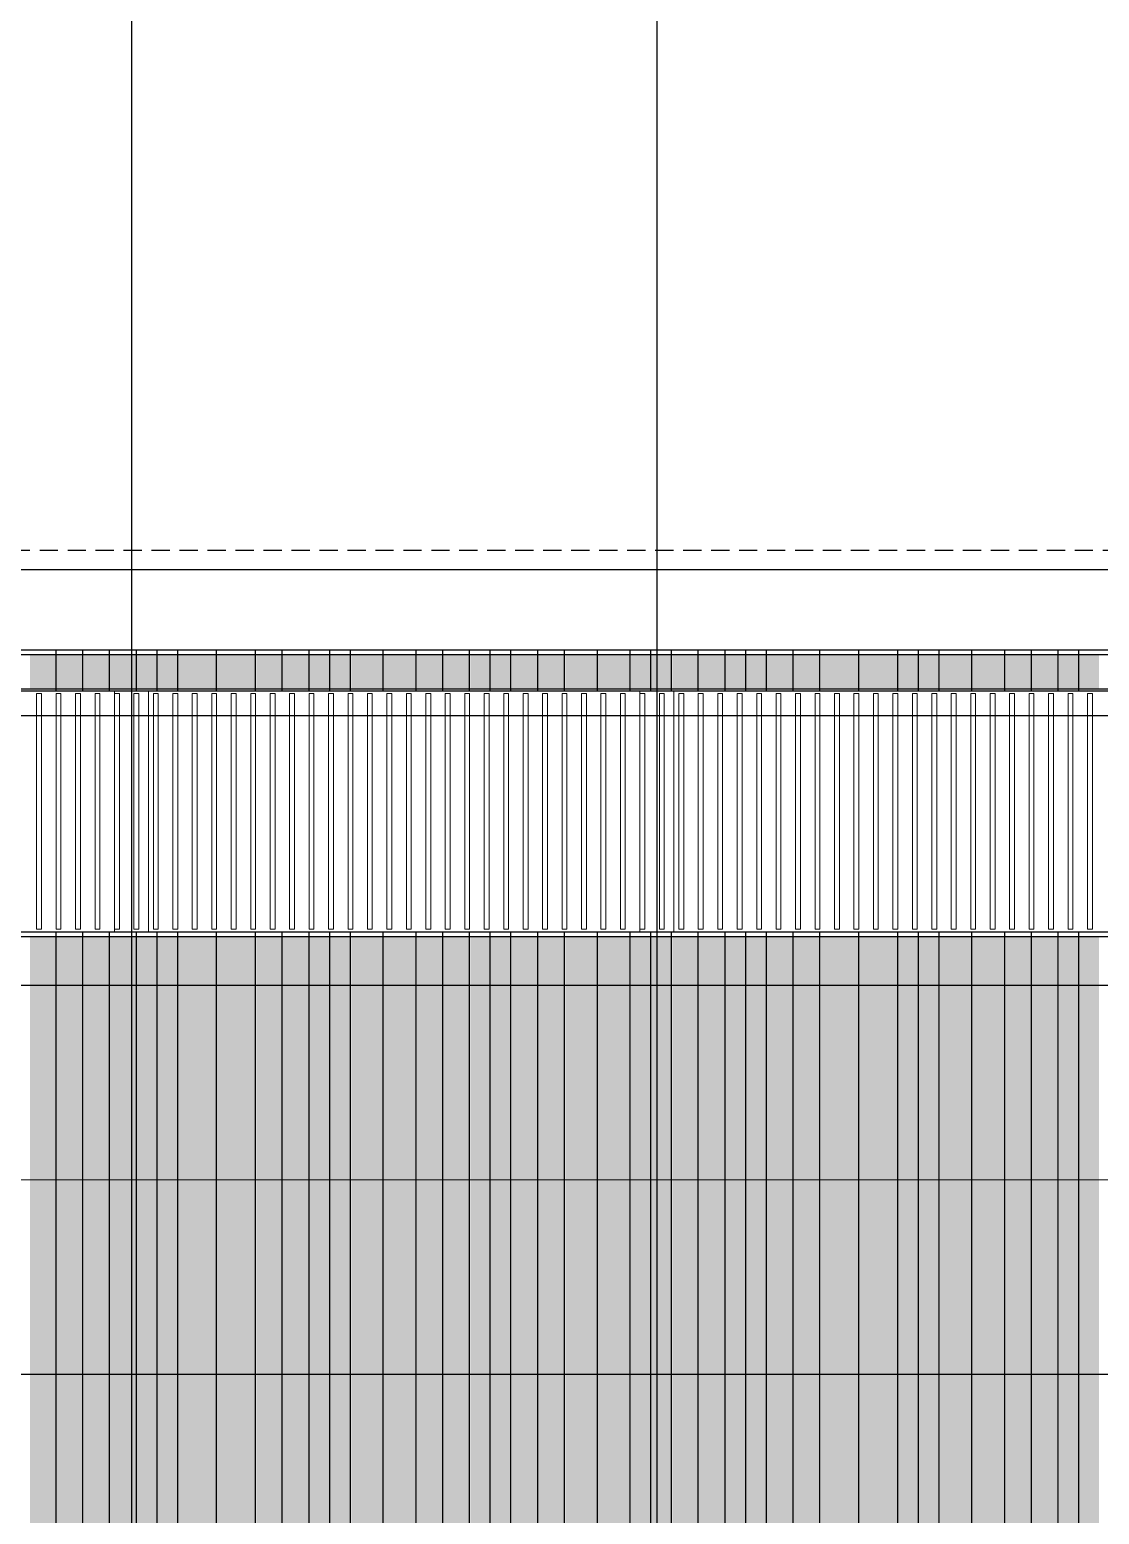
# Model space of a CAD drawing. Extents: x -430745 to 210250, y -41033 to 148500.
# Drawn here: x 90003 to 111988, y 67098 to 97630 of the extents above; entities that cross this region are included whole.
import ezdxf

# ---------------------------------------------------------------- set-up
doc = ezdxf.new("R2010")
doc.units = 0
doc.header["$LTSCALE"] = 250
doc.header["$MEASUREMENT"] = 0
doc.linetypes.add('HID', pattern=[2.3, 1.5, -0.8])
for name, color, linetype in [('A-CEN', 1, 'CONTINUOUS'), ('A-DIM', 7, 'CONTINUOUS'), ('A-ELE-2', 2, 'CONTINUOUS'), ('A-ELE-7', 7, 'CONTINUOUS'), ('A-ELE-8', 8, 'CONTINUOUS'), ('A-HAT', 8, 'CONTINUOUS'), ('WIPEOUT', 8, 'CONTINUOUS')]:
    doc.layers.add(name, color=color, linetype=linetype)
doc.layers.add('A-ELE-9', color=9, linetype='CONTINUOUS', lineweight=5)

# ---------------------------------------------------------------- blocks, each defined once
blk = doc.blocks.new('A-CEN-NORTH1')
at = {"layer": 'A-CEN'}
for p, q in [((14558111.9, -182238.1), (14558111.9, -289571.4)), ((14568911.9, -182238.1), (14568911.9, -289571.4)), ((14490100, -223625.9, 0), (14592511.9, -223625.9, 0)), ((14490100, -226625.9, 0), (14592511.9, -226625.9, 0)), ((14490100, -232175.9, 0), (14592511.9, -232175.9, 0)), ((14490100, -240175.9, 0), (14592511.9, -240175.9, 0))]:
    blk.add_line(p, q, dxfattribs=at)
at = {"layer": 'A-CEN', "linetype": 'HID'}
blk.add_line((14490100, -223225.9, 0), (14592511.9, -223225.9, 0), dxfattribs=at)
blk = doc.blocks.new('A$C5877d68e')
at = {"layer": 'A-ELE-7'}
for p, q in [((51450, 46300, 0), (51450, 47150, 0)), ((52550, 46300, 0), (52550, 47150, 0)), ((53525, 46300, 0), (53525, 47150, 0)), ((54750, 46300, 0), (54750, 47150, 0)), ((56100, 46300, 0), (56100, 47150, 0)), ((57075, 46300, 0), (57075, 47150, 0)), ((58175, 46300, 0), (58175, 47150, 0)), ((59400, 46300, 0), (59400, 47150, 0)), ((60375, 46300, 0), (60375, 47150, 0)), ((61350, 46300, 0), (61350, 47150, 0)), ((62575, 46300, 0), (62575, 47150, 0)), ((63675, 46300, 0), (63675, 47150, 0)), ((64650, 46300, 0), (64650, 47150, 0)), ((65625, 46300, 0), (65625, 47150, 0)), ((66600, 46300, 0), (66600, 47150, 0)), ((67950, 46300, 0), (67950, 47150, 0)), ((69175, 46300, 0), (69175, 47150, 0)), ((70275, 46300, 0), (70275, 47150, 0)), ((71500, 46300, 0), (71500, 47150, 0)), ((72475, 46300, 0), (72475, 47150, 0)), ((51450, 16250, 0), (51450, 41350, 0)), ((52550, 16250, 0), (52550, 41350, 0)), ((53525, 16250, 0), (53525, 41350, 0)), ((54750, 16250, 0), (54750, 41350, 0)), ((56100, 16250, 0), (56100, 41350, 0)), ((57075, 16250, 0), (57075, 41350, 0)), ((58175, 16250, 0), (58175, 41350, 0)), ((59400, 16250, 0), (59400, 41350, 0)), ((60375, 16250, 0), (60375, 41350, 0)), ((61350, 16250, 0), (61350, 41350, 0)), ((62575, 16250, 0), (62575, 41350, 0)), ((63675, 16250, 0), (63675, 41350, 0)), ((64650, 16250, 0), (64650, 41350, 0)), ((65625, 16250, 0), (65625, 41350, 0)), ((66600, 16250, 0), (66600, 41350, 0)), ((67950, 16250, 0), (67950, 41350, 0)), ((69175, 16250, 0), (69175, 41350, 0)), ((70275, 16250, 0), (70275, 41350, 0)), ((71500, 16250, 0), (71500, 41350, 0)), ((72475, 16250, 0), (72475, 41350, 0))]:
    blk.add_line(p, q, dxfattribs=at)
at = {"layer": 'A-ELE-8'}
for p, q in [((52000, 46300, 0), (52000, 47150, 0)), ((53100, 46300, 0), (53100, 47150, 0)), ((53950, 46300, 0), (53950, 47150, 0)), ((55550, 46300, 0), (55550, 47150, 0)), ((56650, 46300, 0), (56650, 47150, 0)), ((57500, 46300, 0), (57500, 47150, 0)), ((58850, 46300, 0), (58850, 47150, 0)), ((59950, 46300, 0), (59950, 47150, 0)), ((60800, 46300, 0), (60800, 47150, 0)), ((61900, 46300, 0), (61900, 47150, 0)), ((63250, 46300, 0), (63250, 47150, 0)), ((64100, 46300, 0), (64100, 47150, 0)), ((65200, 46300, 0), (65200, 47150, 0)), ((66050, 46300, 0), (66050, 47150, 0)), ((67150, 46300, 0), (67150, 47150, 0)), ((68750, 46300, 0), (68750, 47150, 0)), ((69600, 46300, 0), (69600, 47150, 0)), ((70950, 46300, 0), (70950, 47150, 0)), ((72050, 46300, 0), (72050, 47150, 0)), ((52000, 16250, 0), (52000, 41350, 0)), ((53100, 16250, 0), (53100, 41350, 0)), ((53950, 16250, 0), (53950, 41350, 0)), ((55550, 16250, 0), (55550, 41350, 0)), ((56650, 16250, 0), (56650, 41350, 0)), ((57500, 16250, 0), (57500, 41350, 0)), ((58850, 16250, 0), (58850, 41350, 0)), ((59950, 16250, 0), (59950, 41350, 0)), ((60800, 16250, 0), (60800, 41350, 0)), ((61900, 16250, 0), (61900, 41350, 0)), ((63250, 16250, 0), (63250, 41350, 0)), ((64100, 16250, 0), (64100, 41350, 0)), ((65200, 16250, 0), (65200, 41350, 0)), ((66050, 16250, 0), (66050, 41350, 0)), ((67150, 16250, 0), (67150, 41350, 0)), ((68750, 16250, 0), (68750, 41350, 0)), ((69600, 16250, 0), (69600, 41350, 0)), ((70950, 16250, 0), (70950, 41350, 0)), ((72050, 16250, 0), (72050, 41350, 0))]:
    blk.add_line(p, q, dxfattribs=at)

msp = doc.modelspace()

# ---------------------------------------------------------------- hatches: boundary and pattern name
at = {"layer": 'A-HAT'}
h = msp.add_hatch(color=256, dxfattribs=at)
h.dxf.hatch_style = 1
h.set_gradient(color1=(173, 173, 173), color2=(173, 173, 173), tint=1)
h.paths.add_polyline_path([(90010.3, 84068.9), (90545.3, 84068.9), (90545.3, 84778.9), (90010.3, 84778.9)])
h = msp.add_hatch(color=256, dxfattribs=at)
h.dxf.hatch_style = 1
h.set_gradient(color1=(214, 214, 214), color2=(214, 214, 214), rotation=180, tint=1)
h.paths.add_polyline_path([(90545.3, 84068.9), (91080.3, 84068.9), (91080.3, 84778.9), (90545.3, 84778.9)])
h = msp.add_hatch(color=256, dxfattribs=at)
h.dxf.hatch_style = 1
h.set_gradient(color1=(173, 173, 173), color2=(173, 173, 173), tint=1)
h.paths.add_polyline_path([(91110.3, 84068.9), (91645.3, 84068.9), (91645.3, 84778.9), (91110.3, 84778.9)])
h = msp.add_hatch(color=256, dxfattribs=at)
h.dxf.hatch_style = 1
h.set_gradient(color1=(214, 214, 214), color2=(214, 214, 214), rotation=180, tint=1)
h.paths.add_polyline_path([(91645.3, 84068.9), (92180.3, 84068.9), (92180.3, 84778.9), (91645.3, 84778.9)])
h = msp.add_hatch(color=256, dxfattribs=at)
h.dxf.hatch_style = 1
h.set_gradient(color1=(173, 173, 173), color2=(173, 173, 173), tint=1)
h.paths.add_polyline_path([(92210.3, 84068.9), (92620.3, 84068.9), (92620.3, 84778.9), (92210.3, 84778.9)])
h = msp.add_hatch(color=256, dxfattribs=at)
h.dxf.hatch_style = 1
h.set_gradient(color1=(214, 214, 214), color2=(214, 214, 214), rotation=180, tint=1)
h.paths.add_polyline_path([(92620.3, 84068.9), (93030.3, 84068.9), (93030.3, 84778.9), (92620.3, 84778.9)])
h = msp.add_hatch(color=256, dxfattribs=at)
h.dxf.hatch_style = 1
h.set_gradient(color1=(173, 173, 173), color2=(173, 173, 173), tint=1)
h.paths.add_polyline_path([(93060.3, 84068.9), (93845.3, 84068.9), (93845.3, 84778.9), (93060.3, 84778.9)])
h = msp.add_hatch(color=256, dxfattribs=at)
h.dxf.hatch_style = 1
h.set_gradient(color1=(214, 214, 214), color2=(214, 214, 214), rotation=180, tint=1)
h.paths.add_polyline_path([(93845.3, 84068.9), (94630.3, 84068.9), (94630.3, 84778.9), (93845.3, 84778.9)])
h = msp.add_hatch(color=256, dxfattribs=at)
h.dxf.hatch_style = 1
h.set_gradient(color1=(173, 173, 173), color2=(173, 173, 173), tint=1)
h.paths.add_polyline_path([(94660.3, 84068.9), (95195.3, 84068.9), (95195.3, 84778.9), (94660.3, 84778.9)])
h = msp.add_hatch(color=256, dxfattribs=at)
h.dxf.hatch_style = 1
h.set_gradient(color1=(214, 214, 214), color2=(214, 214, 214), rotation=180, tint=1)
h.paths.add_polyline_path([(95195.3, 84068.9), (95730.3, 84068.9), (95730.3, 84778.9), (95195.3, 84778.9)])
h = msp.add_hatch(color=256, dxfattribs=at)
h.dxf.hatch_style = 1
h.set_gradient(color1=(173, 173, 173), color2=(173, 173, 173), tint=1)
h.paths.add_polyline_path([(95760.3, 84068.9), (96170.3, 84068.9), (96170.3, 84778.9), (95760.3, 84778.9)])
h = msp.add_hatch(color=256, dxfattribs=at)
h.dxf.hatch_style = 1
h.set_gradient(color1=(214, 214, 214), color2=(214, 214, 214), rotation=180, tint=1)
h.paths.add_polyline_path([(96170.3, 84068.9), (96580.3, 84068.9), (96580.3, 84778.9), (96170.3, 84778.9)])
h = msp.add_hatch(color=256, dxfattribs=at)
h.dxf.hatch_style = 1
h.set_gradient(color1=(173, 173, 173), color2=(173, 173, 173), tint=1)
h.paths.add_polyline_path([(96610.3, 84068.9), (97270.3, 84068.9), (97270.3, 84778.9), (96610.3, 84778.9)])
h = msp.add_hatch(color=256, dxfattribs=at)
h.dxf.hatch_style = 1
h.set_gradient(color1=(214, 214, 214), color2=(214, 214, 214), rotation=180, tint=1)
h.paths.add_polyline_path([(97270.3, 84068.9), (97930.3, 84068.9), (97930.3, 84778.9), (97270.3, 84778.9)])
h = msp.add_hatch(color=256, dxfattribs=at)
h.dxf.hatch_style = 1
h.set_gradient(color1=(173, 173, 173), color2=(173, 173, 173), tint=1)
h.paths.add_polyline_path([(97960.3, 84068.9), (98495.3, 84068.9), (98495.3, 84778.9), (97960.3, 84778.9)])
h = msp.add_hatch(color=256, dxfattribs=at)
h.dxf.hatch_style = 1
h.set_gradient(color1=(214, 214, 214), color2=(214, 214, 214), rotation=180, tint=1)
h.paths.add_polyline_path([(98495.3, 84068.9), (99030.3, 84068.9), (99030.3, 84778.9), (98495.3, 84778.9)])
h = msp.add_hatch(color=256, dxfattribs=at)
h.dxf.hatch_style = 1
h.set_gradient(color1=(173, 173, 173), color2=(173, 173, 173), tint=1)
h.paths.add_polyline_path([(99060.3, 84068.9), (99470.3, 84068.9), (99470.3, 84778.9), (99060.3, 84778.9)])
h = msp.add_hatch(color=256, dxfattribs=at)
h.dxf.hatch_style = 1
h.set_gradient(color1=(214, 214, 214), color2=(214, 214, 214), rotation=180, tint=1)
h.paths.add_polyline_path([(99470.3, 84068.9), (99880.3, 84068.9), (99880.3, 84778.9), (99470.3, 84778.9)])
h = msp.add_hatch(color=256, dxfattribs=at)
h.dxf.hatch_style = 1
h.set_gradient(color1=(173, 173, 173), color2=(173, 173, 173), tint=1)
h.paths.add_polyline_path([(99910.3, 84068.9), (100445.3, 84068.9), (100445.3, 84778.9), (99910.3, 84778.9)])
h = msp.add_hatch(color=256, dxfattribs=at)
h.dxf.hatch_style = 1
h.set_gradient(color1=(214, 214, 214), color2=(214, 214, 214), rotation=180, tint=1)
h.paths.add_polyline_path([(100445.3, 84068.9), (100980.3, 84068.9), (100980.3, 84778.9), (100445.3, 84778.9)])
h = msp.add_hatch(color=256, dxfattribs=at)
h.dxf.hatch_style = 1
h.set_gradient(color1=(173, 173, 173), color2=(173, 173, 173), tint=1)
h.paths.add_polyline_path([(101010.3, 84068.9), (101670.3, 84068.9), (101670.3, 84778.9), (101010.3, 84778.9)])
h = msp.add_hatch(color=256, dxfattribs=at)
h.dxf.hatch_style = 1
h.set_gradient(color1=(214, 214, 214), color2=(214, 214, 214), rotation=180, tint=1)
h.paths.add_polyline_path([(101670.3, 84068.9), (102330.3, 84068.9), (102330.3, 84778.9), (101670.3, 84778.9)])
h = msp.add_hatch(color=256, dxfattribs=at)
h.dxf.hatch_style = 1
h.set_gradient(color1=(173, 173, 173), color2=(173, 173, 173), tint=1)
h.paths.add_polyline_path([(102360.3, 84068.9), (102770.3, 84068.9), (102770.3, 84778.9), (102360.3, 84778.9)])
h = msp.add_hatch(color=256, dxfattribs=at)
h.dxf.hatch_style = 1
h.set_gradient(color1=(214, 214, 214), color2=(214, 214, 214), rotation=180, tint=1)
h.paths.add_polyline_path([(102770.3, 84068.9), (103180.3, 84068.9), (103180.3, 84778.9), (102770.3, 84778.9)])
h = msp.add_hatch(color=256, dxfattribs=at)
h.dxf.hatch_style = 1
h.set_gradient(color1=(173, 173, 173), color2=(173, 173, 173), tint=1)
h.paths.add_polyline_path([(103210.3, 84068.9), (103745.3, 84068.9), (103745.3, 84778.9), (103210.3, 84778.9)])
h = msp.add_hatch(color=256, dxfattribs=at)
h.dxf.hatch_style = 1
h.set_gradient(color1=(214, 214, 214), color2=(214, 214, 214), rotation=180, tint=1)
h.paths.add_polyline_path([(103745.3, 84068.9), (104280.3, 84068.9), (104280.3, 84778.9), (103745.3, 84778.9)])
h = msp.add_hatch(color=256, dxfattribs=at)
h.dxf.hatch_style = 1
h.set_gradient(color1=(173, 173, 173), color2=(173, 173, 173), tint=1)
h.paths.add_polyline_path([(104310.3, 84068.9), (104720.3, 84068.9), (104720.3, 84778.9), (104310.3, 84778.9)])
h = msp.add_hatch(color=256, dxfattribs=at)
h.dxf.hatch_style = 1
h.set_gradient(color1=(214, 214, 214), color2=(214, 214, 214), rotation=180, tint=1)
h.paths.add_polyline_path([(104720.3, 84068.9), (105130.3, 84068.9), (105130.3, 84778.9), (104720.3, 84778.9)])
h = msp.add_hatch(color=256, dxfattribs=at)
h.dxf.hatch_style = 1
h.set_gradient(color1=(173, 173, 173), color2=(173, 173, 173), tint=1)
h.paths.add_polyline_path([(105160.3, 84068.9), (105695.3, 84068.9), (105695.3, 84778.9), (105160.3, 84778.9)])
h = msp.add_hatch(color=256, dxfattribs=at)
h.dxf.hatch_style = 1
h.set_gradient(color1=(214, 214, 214), color2=(214, 214, 214), rotation=180, tint=1)
h.paths.add_polyline_path([(105695.3, 84068.9), (106230.3, 84068.9), (106230.3, 84778.9), (105695.3, 84778.9)])
h = msp.add_hatch(color=256, dxfattribs=at)
h.dxf.hatch_style = 1
h.set_gradient(color1=(173, 173, 173), color2=(173, 173, 173), tint=1)
h.paths.add_polyline_path([(106260.3, 84068.9), (107045.3, 84068.9), (107045.3, 84778.9), (106260.3, 84778.9)])
h = msp.add_hatch(color=256, dxfattribs=at)
h.dxf.hatch_style = 1
h.set_gradient(color1=(214, 214, 214), color2=(214, 214, 214), rotation=180, tint=1)
h.paths.add_polyline_path([(107045.3, 84068.9), (107830.3, 84068.9), (107830.3, 84778.9), (107045.3, 84778.9)])
h = msp.add_hatch(color=256, dxfattribs=at)
h.dxf.hatch_style = 1
h.set_gradient(color1=(173, 173, 173), color2=(173, 173, 173), tint=1)
h.paths.add_polyline_path([(107860.3, 84068.9), (108270.3, 84068.9), (108270.3, 84778.9), (107860.3, 84778.9)])
h = msp.add_hatch(color=256, dxfattribs=at)
h.dxf.hatch_style = 1
h.set_gradient(color1=(214, 214, 214), color2=(214, 214, 214), rotation=180, tint=1)
h.paths.add_polyline_path([(108270.3, 84068.9), (108680.3, 84068.9), (108680.3, 84778.9), (108270.3, 84778.9)])
h = msp.add_hatch(color=256, dxfattribs=at)
h.dxf.hatch_style = 1
h.set_gradient(color1=(173, 173, 173), color2=(173, 173, 173), tint=1)
h.paths.add_polyline_path([(108710.3, 84068.9), (109370.3, 84068.9), (109370.3, 84778.9), (108710.3, 84778.9)])
h = msp.add_hatch(color=256, dxfattribs=at)
h.dxf.hatch_style = 1
h.set_gradient(color1=(214, 214, 214), color2=(214, 214, 214), rotation=180, tint=1)
h.paths.add_polyline_path([(109370.3, 84068.9), (110030.3, 84068.9), (110030.3, 84778.9), (109370.3, 84778.9)])
h = msp.add_hatch(color=256, dxfattribs=at)
h.dxf.hatch_style = 1
h.set_gradient(color1=(173, 173, 173), color2=(173, 173, 173), tint=1)
h.paths.add_polyline_path([(110060.3, 84068.9), (110595.3, 84068.9), (110595.3, 84778.9), (110060.3, 84778.9)])
h = msp.add_hatch(color=256, dxfattribs=at)
h.dxf.hatch_style = 1
h.set_gradient(color1=(214, 214, 214), color2=(214, 214, 214), rotation=180, tint=1)
h.paths.add_polyline_path([(110595.3, 84068.9), (111130.3, 84068.9), (111130.3, 84778.9), (110595.3, 84778.9)])
h = msp.add_hatch(color=256, dxfattribs=at)
h.dxf.hatch_style = 1
h.set_gradient(color1=(173, 173, 173), color2=(173, 173, 173), tint=1)
h.paths.add_polyline_path([(111160.3, 84068.9), (111570.3, 84068.9), (111570.3, 84778.9), (111160.3, 84778.9)])
h = msp.add_hatch(color=256, dxfattribs=at)
h.dxf.hatch_style = 1
h.set_gradient(color1=(214, 214, 214), color2=(214, 214, 214), rotation=180, tint=1)
h.paths.add_polyline_path([(111570.3, 84068.9), (111980.3, 84068.9), (111980.3, 84778.9), (111570.3, 84778.9)])
h = msp.add_hatch(color=256, dxfattribs=at)
h.dxf.hatch_style = 1
h.set_gradient(color1=(173, 173, 173), color2=(173, 173, 173), tint=1)
h.paths.add_polyline_path([(90010.3, 53978.9), (90545.3, 53978.9), (90545.3, 78978.9), (90010.3, 78978.9)])
h = msp.add_hatch(color=256, dxfattribs=at)
h.dxf.hatch_style = 1
h.set_gradient(color1=(214, 214, 214), color2=(214, 214, 214), rotation=180, tint=1)
h.paths.add_polyline_path([(90545.3, 53978.9), (91080.3, 53978.9), (91080.3, 78978.9), (90545.3, 78978.9)])
h = msp.add_hatch(color=256, dxfattribs=at)
h.dxf.hatch_style = 1
h.set_gradient(color1=(173, 173, 173), color2=(173, 173, 173), tint=1)
h.paths.add_polyline_path([(91110.3, 53978.9), (91645.3, 53978.9), (91645.3, 78978.9), (91110.3, 78978.9)])
h = msp.add_hatch(color=256, dxfattribs=at)
h.dxf.hatch_style = 1
h.set_gradient(color1=(214, 214, 214), color2=(214, 214, 214), rotation=180, tint=1)
h.paths.add_polyline_path([(91645.3, 53978.9), (92180.3, 53978.9), (92180.3, 78978.9), (91645.3, 78978.9)])
h = msp.add_hatch(color=256, dxfattribs=at)
h.dxf.hatch_style = 1
h.set_gradient(color1=(173, 173, 173), color2=(173, 173, 173), tint=1)
h.paths.add_polyline_path([(92210.3, 53978.9), (92620.3, 53978.9), (92620.3, 78978.9), (92210.3, 78978.9)])
h = msp.add_hatch(color=256, dxfattribs=at)
h.dxf.hatch_style = 1
h.set_gradient(color1=(214, 214, 214), color2=(214, 214, 214), rotation=180, tint=1)
h.paths.add_polyline_path([(92620.3, 53978.9), (93030.3, 53978.9), (93030.3, 78978.9), (92620.3, 78978.9)])
h = msp.add_hatch(color=256, dxfattribs=at)
h.dxf.hatch_style = 1
h.set_gradient(color1=(173, 173, 173), color2=(173, 173, 173), tint=1)
h.paths.add_polyline_path([(93060.3, 53978.9), (93845.3, 53978.9), (93845.3, 78978.9), (93060.3, 78978.9)])
h = msp.add_hatch(color=256, dxfattribs=at)
h.dxf.hatch_style = 1
h.set_gradient(color1=(214, 214, 214), color2=(214, 214, 214), rotation=180, tint=1)
h.paths.add_polyline_path([(93845.3, 53978.9), (94630.3, 53978.9), (94630.3, 78978.9), (93845.3, 78978.9)])
h = msp.add_hatch(color=256, dxfattribs=at)
h.dxf.hatch_style = 1
h.set_gradient(color1=(173, 173, 173), color2=(173, 173, 173), tint=1)
h.paths.add_polyline_path([(94660.3, 53978.9), (95195.3, 53978.9), (95195.3, 78978.9), (94660.3, 78978.9)])
h = msp.add_hatch(color=256, dxfattribs=at)
h.dxf.hatch_style = 1
h.set_gradient(color1=(214, 214, 214), color2=(214, 214, 214), rotation=180, tint=1)
h.paths.add_polyline_path([(95195.3, 53978.9), (95730.3, 53978.9), (95730.3, 78978.9), (95195.3, 78978.9)])
h = msp.add_hatch(color=256, dxfattribs=at)
h.dxf.hatch_style = 1
h.set_gradient(color1=(173, 173, 173), color2=(173, 173, 173), tint=1)
h.paths.add_polyline_path([(95760.3, 53978.9), (96170.3, 53978.9), (96170.3, 78978.9), (95760.3, 78978.9)])
h = msp.add_hatch(color=256, dxfattribs=at)
h.dxf.hatch_style = 1
h.set_gradient(color1=(214, 214, 214), color2=(214, 214, 214), rotation=180, tint=1)
h.paths.add_polyline_path([(96170.3, 53978.9), (96580.3, 53978.9), (96580.3, 78978.9), (96170.3, 78978.9)])
h = msp.add_hatch(color=256, dxfattribs=at)
h.dxf.hatch_style = 1
h.set_gradient(color1=(173, 173, 173), color2=(173, 173, 173), tint=1)
h.paths.add_polyline_path([(96610.3, 53978.9), (97270.3, 53978.9), (97270.3, 78978.9), (96610.3, 78978.9)])
h = msp.add_hatch(color=256, dxfattribs=at)
h.dxf.hatch_style = 1
h.set_gradient(color1=(214, 214, 214), color2=(214, 214, 214), rotation=180, tint=1)
h.paths.add_polyline_path([(97270.3, 53978.9), (97930.3, 53978.9), (97930.3, 78978.9), (97270.3, 78978.9)])
h = msp.add_hatch(color=256, dxfattribs=at)
h.dxf.hatch_style = 1
h.set_gradient(color1=(173, 173, 173), color2=(173, 173, 173), tint=1)
h.paths.add_polyline_path([(97960.3, 53978.9), (98495.3, 53978.9), (98495.3, 78978.9), (97960.3, 78978.9)])
h = msp.add_hatch(color=256, dxfattribs=at)
h.dxf.hatch_style = 1
h.set_gradient(color1=(214, 214, 214), color2=(214, 214, 214), rotation=180, tint=1)
h.paths.add_polyline_path([(98495.3, 53978.9), (99030.3, 53978.9), (99030.3, 78978.9), (98495.3, 78978.9)])
h = msp.add_hatch(color=256, dxfattribs=at)
h.dxf.hatch_style = 1
h.set_gradient(color1=(173, 173, 173), color2=(173, 173, 173), tint=1)
h.paths.add_polyline_path([(99060.3, 53978.9), (99470.3, 53978.9), (99470.3, 78978.9), (99060.3, 78978.9)])
h = msp.add_hatch(color=256, dxfattribs=at)
h.dxf.hatch_style = 1
h.set_gradient(color1=(214, 214, 214), color2=(214, 214, 214), rotation=180, tint=1)
h.paths.add_polyline_path([(99470.3, 53978.9), (99880.3, 53978.9), (99880.3, 78978.9), (99470.3, 78978.9)])
h = msp.add_hatch(color=256, dxfattribs=at)
h.dxf.hatch_style = 1
h.set_gradient(color1=(173, 173, 173), color2=(173, 173, 173), tint=1)
h.paths.add_polyline_path([(99910.3, 53978.9), (100445.3, 53978.9), (100445.3, 78978.9), (99910.3, 78978.9)])
h = msp.add_hatch(color=256, dxfattribs=at)
h.dxf.hatch_style = 1
h.set_gradient(color1=(214, 214, 214), color2=(214, 214, 214), rotation=180, tint=1)
h.paths.add_polyline_path([(100445.3, 53978.9), (100980.3, 53978.9), (100980.3, 78978.9), (100445.3, 78978.9)])
h = msp.add_hatch(color=256, dxfattribs=at)
h.dxf.hatch_style = 1
h.set_gradient(color1=(173, 173, 173), color2=(173, 173, 173), tint=1)
h.paths.add_polyline_path([(101010.3, 53978.9), (101670.3, 53978.9), (101670.3, 78978.9), (101010.3, 78978.9)])
h = msp.add_hatch(color=256, dxfattribs=at)
h.dxf.hatch_style = 1
h.set_gradient(color1=(214, 214, 214), color2=(214, 214, 214), rotation=180, tint=1)
h.paths.add_polyline_path([(101670.3, 53978.9), (102330.3, 53978.9), (102330.3, 78978.9), (101670.3, 78978.9)])
h = msp.add_hatch(color=256, dxfattribs=at)
h.dxf.hatch_style = 1
h.set_gradient(color1=(173, 173, 173), color2=(173, 173, 173), tint=1)
h.paths.add_polyline_path([(102360.3, 53978.9), (102770.3, 53978.9), (102770.3, 78978.9), (102360.3, 78978.9)])
h = msp.add_hatch(color=256, dxfattribs=at)
h.dxf.hatch_style = 1
h.set_gradient(color1=(214, 214, 214), color2=(214, 214, 214), rotation=180, tint=1)
h.paths.add_polyline_path([(102770.3, 53978.9), (103180.3, 53978.9), (103180.3, 78978.9), (102770.3, 78978.9)])
h = msp.add_hatch(color=256, dxfattribs=at)
h.dxf.hatch_style = 1
h.set_gradient(color1=(173, 173, 173), color2=(173, 173, 173), tint=1)
h.paths.add_polyline_path([(103210.3, 53978.9), (103745.3, 53978.9), (103745.3, 78978.9), (103210.3, 78978.9)])
h = msp.add_hatch(color=256, dxfattribs=at)
h.dxf.hatch_style = 1
h.set_gradient(color1=(214, 214, 214), color2=(214, 214, 214), rotation=180, tint=1)
h.paths.add_polyline_path([(103745.3, 53978.9), (104280.3, 53978.9), (104280.3, 78978.9), (103745.3, 78978.9)])
h = msp.add_hatch(color=256, dxfattribs=at)
h.dxf.hatch_style = 1
h.set_gradient(color1=(173, 173, 173), color2=(173, 173, 173), tint=1)
h.paths.add_polyline_path([(104310.3, 53978.9), (104720.3, 53978.9), (104720.3, 78978.9), (104310.3, 78978.9)])
h = msp.add_hatch(color=256, dxfattribs=at)
h.dxf.hatch_style = 1
h.set_gradient(color1=(214, 214, 214), color2=(214, 214, 214), rotation=180, tint=1)
h.paths.add_polyline_path([(104720.3, 53978.9), (105130.3, 53978.9), (105130.3, 78978.9), (104720.3, 78978.9)])
h = msp.add_hatch(color=256, dxfattribs=at)
h.dxf.hatch_style = 1
h.set_gradient(color1=(173, 173, 173), color2=(173, 173, 173), tint=1)
h.paths.add_polyline_path([(105160.3, 53978.9), (105695.3, 53978.9), (105695.3, 78978.9), (105160.3, 78978.9)])
h = msp.add_hatch(color=256, dxfattribs=at)
h.dxf.hatch_style = 1
h.set_gradient(color1=(214, 214, 214), color2=(214, 214, 214), rotation=180, tint=1)
h.paths.add_polyline_path([(105695.3, 53978.9), (106230.3, 53978.9), (106230.3, 78978.9), (105695.3, 78978.9)])
h = msp.add_hatch(color=256, dxfattribs=at)
h.dxf.hatch_style = 1
h.set_gradient(color1=(173, 173, 173), color2=(173, 173, 173), tint=1)
h.paths.add_polyline_path([(106260.3, 53978.9), (107045.3, 53978.9), (107045.3, 78978.9), (106260.3, 78978.9)])
h = msp.add_hatch(color=256, dxfattribs=at)
h.dxf.hatch_style = 1
h.set_gradient(color1=(214, 214, 214), color2=(214, 214, 214), rotation=180, tint=1)
h.paths.add_polyline_path([(107045.3, 53978.9), (107830.3, 53978.9), (107830.3, 78978.9), (107045.3, 78978.9)])
h = msp.add_hatch(color=256, dxfattribs=at)
h.dxf.hatch_style = 1
h.set_gradient(color1=(173, 173, 173), color2=(173, 173, 173), tint=1)
h.paths.add_polyline_path([(107860.3, 53978.9), (108270.3, 53978.9), (108270.3, 78978.9), (107860.3, 78978.9)])
h = msp.add_hatch(color=256, dxfattribs=at)
h.dxf.hatch_style = 1
h.set_gradient(color1=(214, 214, 214), color2=(214, 214, 214), rotation=180, tint=1)
h.paths.add_polyline_path([(108270.3, 53978.9), (108680.3, 53978.9), (108680.3, 78978.9), (108270.3, 78978.9)])
h = msp.add_hatch(color=256, dxfattribs=at)
h.dxf.hatch_style = 1
h.set_gradient(color1=(173, 173, 173), color2=(173, 173, 173), tint=1)
h.paths.add_polyline_path([(108710.3, 53978.9), (109370.3, 53978.9), (109370.3, 78978.9), (108710.3, 78978.9)])
h = msp.add_hatch(color=256, dxfattribs=at)
h.dxf.hatch_style = 1
h.set_gradient(color1=(214, 214, 214), color2=(214, 214, 214), rotation=180, tint=1)
h.paths.add_polyline_path([(109370.3, 53978.9), (110030.3, 53978.9), (110030.3, 78978.9), (109370.3, 78978.9)])
h = msp.add_hatch(color=256, dxfattribs=at)
h.dxf.hatch_style = 1
h.set_gradient(color1=(173, 173, 173), color2=(173, 173, 173), tint=1)
h.paths.add_polyline_path([(110060.3, 53978.9), (110595.3, 53978.9), (110595.3, 78978.9), (110060.3, 78978.9)])
h = msp.add_hatch(color=256, dxfattribs=at)
h.dxf.hatch_style = 1
h.set_gradient(color1=(214, 214, 214), color2=(214, 214, 214), rotation=180, tint=1)
h.paths.add_polyline_path([(110595.3, 53978.9), (111130.3, 53978.9), (111130.3, 78978.9), (110595.3, 78978.9)])
h = msp.add_hatch(color=256, dxfattribs=at)
h.dxf.hatch_style = 1
h.set_gradient(color1=(173, 173, 173), color2=(173, 173, 173), tint=1)
h.paths.add_polyline_path([(111160.3, 53978.9), (111570.3, 53978.9), (111570.3, 78978.9), (111160.3, 78978.9)])
h = msp.add_hatch(color=256, dxfattribs=at)
h.dxf.hatch_style = 1
h.set_gradient(color1=(214, 214, 214), color2=(214, 214, 214), rotation=180, tint=1)
h.paths.add_polyline_path([(111570.3, 53978.9), (111980.3, 53978.9), (111980.3, 78978.9), (111570.3, 78978.9)])

# ---------------------------------------------------------------- linework, layer by layer
at = {"layer": 'A-ELE-2'}
msp.add_line((38245.3, 84878.9), (124345.3, 84878.9), dxfattribs=at)
at = {"layer": 'A-ELE-7'}
msp.add_line((38245.3, 84778.9), (124345.3, 84778.9), dxfattribs=at)
at = {"layer": 'A-ELE-9'}
for p, q in [((47445.3, 77978.9), (124345.3, 77978.9)), ((47445.3, 73978.9, 0), (124345.3, 73978.9, 0)), ((47445.3, 69978.9, 0), (124345.3, 69978.9, 0))]:
    msp.add_line(p, q, dxfattribs=at)

# ---------------------------------------------------------------- next in the draw order: wipeouts: each hides what was drawn before it
msp.add_wipeout([(46145.3, 84028.9), (116245.3, 84028.9), (116245.3, 79078.9), (46145.3, 79078.9)]).translate(0, 0, 0).dxf.layer = 'WIPEOUT'

# ---------------------------------------------------------------- next in the draw order: linework, layer by layer
at = {"layer": 'A-ELE-7'}
for p, q in [((116245.3, 84068.9, 0), (46145.3, 84068.9, 0)), ((116245.3, 84028.9, 0), (46145.3, 84028.9, 0)), ((46145.3, 79078.9, 0), (116245.3, 79078.9, 0)), ((46145.3, 78978.9, 0), (116245.3, 78978.9, 0))]:
    msp.add_line(p, q, dxfattribs=at)
at = {"layer": 'A-ELE-9', "elevation": 0}
for points in [[(90145.3, 83978.9), (90245.3, 83978.9), (90245.3, 79128.9), (90145.3, 79128.9)], [(90545.3, 83978.9), (90645.3, 83978.9), (90645.3, 79128.9), (90545.3, 79128.9)], [(90945.3, 83978.9), (91045.3, 83978.9), (91045.3, 79128.9), (90945.3, 79128.9)], [(91345.3, 83978.9), (91445.3, 83978.9), (91445.3, 79128.9), (91345.3, 79128.9)], [(92445.3, 84028.9), (91745.3, 84028.9), (91745.3, 79078.9), (92445.3, 79078.9)], [(91745.3, 83978.9), (91845.3, 83978.9), (91845.3, 79128.9), (91745.3, 79128.9)], [(92145.3, 83978.9), (92245.3, 83978.9), (92245.3, 79128.9), (92145.3, 79128.9)], [(92545.3, 83978.9), (92645.3, 83978.9), (92645.3, 79128.9), (92545.3, 79128.9)], [(92945.3, 83978.9), (93045.3, 83978.9), (93045.3, 79128.9), (92945.3, 79128.9)], [(93345.3, 83978.9), (93445.3, 83978.9), (93445.3, 79128.9), (93345.3, 79128.9)], [(93745.3, 83978.9), (93845.3, 83978.9), (93845.3, 79128.9), (93745.3, 79128.9)], [(94145.3, 83978.9), (94245.3, 83978.9), (94245.3, 79128.9), (94145.3, 79128.9)], [(94545.3, 83978.9), (94645.3, 83978.9), (94645.3, 79128.9), (94545.3, 79128.9)], [(94945.3, 83978.9), (95045.3, 83978.9), (95045.3, 79128.9), (94945.3, 79128.9)], [(95345.3, 83978.9), (95445.3, 83978.9), (95445.3, 79128.9), (95345.3, 79128.9)], [(95745.3, 83978.9), (95845.3, 83978.9), (95845.3, 79128.9), (95745.3, 79128.9)], [(96145.3, 83978.9), (96245.3, 83978.9), (96245.3, 79128.9), (96145.3, 79128.9)], [(96545.3, 83978.9), (96645.3, 83978.9), (96645.3, 79128.9), (96545.3, 79128.9)], [(96945.3, 83978.9), (97045.3, 83978.9), (97045.3, 79128.9), (96945.3, 79128.9)], [(97345.3, 83978.9), (97445.3, 83978.9), (97445.3, 79128.9), (97345.3, 79128.9)], [(97745.3, 83978.9), (97845.3, 83978.9), (97845.3, 79128.9), (97745.3, 79128.9)], [(98145.3, 83978.9), (98245.3, 83978.9), (98245.3, 79128.9), (98145.3, 79128.9)], [(98545.3, 83978.9), (98645.3, 83978.9), (98645.3, 79128.9), (98545.3, 79128.9)], [(98945.3, 83978.9), (99045.3, 83978.9), (99045.3, 79128.9), (98945.3, 79128.9)], [(99345.3, 83978.9), (99445.3, 83978.9), (99445.3, 79128.9), (99345.3, 79128.9)], [(99745.3, 83978.9), (99845.3, 83978.9), (99845.3, 79128.9), (99745.3, 79128.9)], [(100145.3, 83978.9), (100245.3, 83978.9), (100245.3, 79128.9), (100145.3, 79128.9)], [(100545.3, 83978.9), (100645.3, 83978.9), (100645.3, 79128.9), (100545.3, 79128.9)], [(100945.3, 83978.9), (101045.3, 83978.9), (101045.3, 79128.9), (100945.3, 79128.9)], [(101345.3, 83978.9), (101445.3, 83978.9), (101445.3, 79128.9), (101345.3, 79128.9)], [(101745.3, 83978.9), (101845.3, 83978.9), (101845.3, 79128.9), (101745.3, 79128.9)], [(102145.3, 83978.9), (102245.3, 83978.9), (102245.3, 79128.9), (102145.3, 79128.9)], [(103245.3, 84028.9), (102545.3, 84028.9), (102545.3, 79078.9), (103245.3, 79078.9)], [(102545.3, 83978.9), (102645.3, 83978.9), (102645.3, 79128.9), (102545.3, 79128.9)], [(102945.3, 83978.9), (103045.3, 83978.9), (103045.3, 79128.9), (102945.3, 79128.9)], [(103345.3, 83978.9), (103445.3, 83978.9), (103445.3, 79128.9), (103345.3, 79128.9)], [(103745.3, 83978.9), (103845.3, 83978.9), (103845.3, 79128.9), (103745.3, 79128.9)], [(104145.3, 83978.9), (104245.3, 83978.9), (104245.3, 79128.9), (104145.3, 79128.9)], [(104545.3, 83978.9), (104645.3, 83978.9), (104645.3, 79128.9), (104545.3, 79128.9)], [(104945.3, 83978.9), (105045.3, 83978.9), (105045.3, 79128.9), (104945.3, 79128.9)], [(105345.3, 83978.9), (105445.3, 83978.9), (105445.3, 79128.9), (105345.3, 79128.9)], [(105745.3, 83978.9), (105845.3, 83978.9), (105845.3, 79128.9), (105745.3, 79128.9)], [(106145.3, 83978.9), (106245.3, 83978.9), (106245.3, 79128.9), (106145.3, 79128.9)], [(106545.3, 83978.9), (106645.3, 83978.9), (106645.3, 79128.9), (106545.3, 79128.9)], [(106945.3, 83978.9), (107045.3, 83978.9), (107045.3, 79128.9), (106945.3, 79128.9)], [(107345.3, 83978.9), (107445.3, 83978.9), (107445.3, 79128.9), (107345.3, 79128.9)], [(107745.3, 83978.9), (107845.3, 83978.9), (107845.3, 79128.9), (107745.3, 79128.9)], [(108145.3, 83978.9), (108245.3, 83978.9), (108245.3, 79128.9), (108145.3, 79128.9)], [(108545.3, 83978.9), (108645.3, 83978.9), (108645.3, 79128.9), (108545.3, 79128.9)], [(108945.3, 83978.9), (109045.3, 83978.9), (109045.3, 79128.9), (108945.3, 79128.9)], [(109345.3, 83978.9), (109445.3, 83978.9), (109445.3, 79128.9), (109345.3, 79128.9)], [(109745.3, 83978.9), (109845.3, 83978.9), (109845.3, 79128.9), (109745.3, 79128.9)], [(110145.3, 83978.9), (110245.3, 83978.9), (110245.3, 79128.9), (110145.3, 79128.9)], [(110545.3, 83978.9), (110645.3, 83978.9), (110645.3, 79128.9), (110545.3, 79128.9)], [(110945.3, 83978.9), (111045.3, 83978.9), (111045.3, 79128.9), (110945.3, 79128.9)], [(111345.3, 83978.9), (111445.3, 83978.9), (111445.3, 79128.9), (111345.3, 79128.9)], [(111745.3, 83978.9), (111845.3, 83978.9), (111845.3, 79128.9), (111745.3, 79128.9)]]:
    msp.add_lwpolyline(points, close=True, dxfattribs=at)

# ---------------------------------------------------------------- next in the draw order: block references
at = {"layer": 'A-DIM'}
msp.add_blockref('A-CEN-NORTH1', (-14466016.6, 310154.8), dxfattribs=at)
at = {"layer": 'A-ELE-8'}
msp.add_blockref('A$C5877d68e', (39095.3, 37728.9), dxfattribs=at)

doc.saveas('drawing.dxf')
